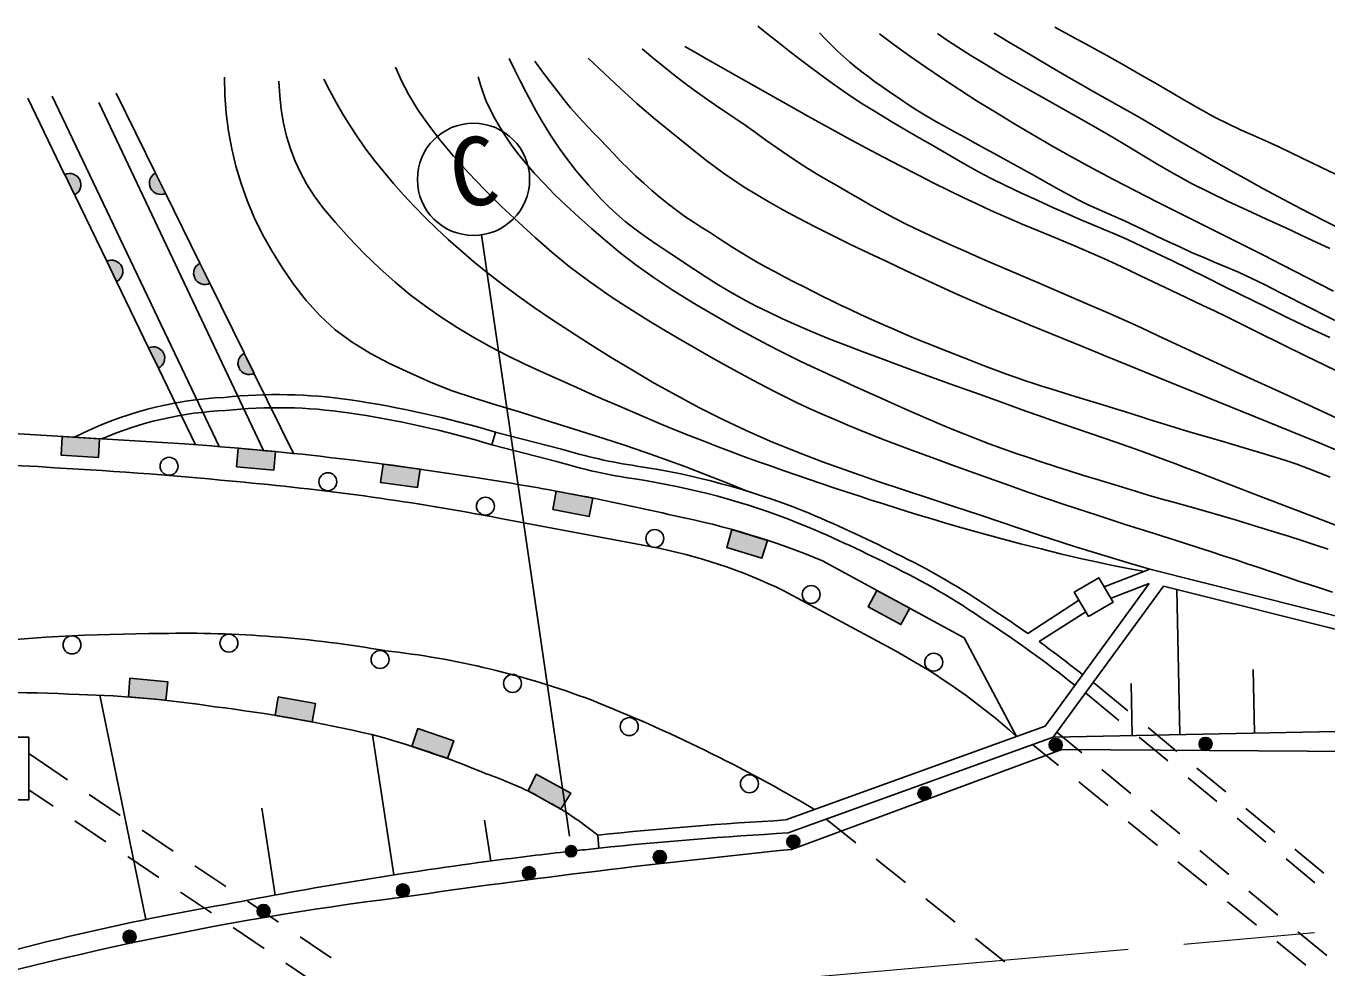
# Model space of a CAD drawing. Units: millimetres, scale not verified. Extents: x 40000 to 680000, y 20000 to 380000.
# Drawn here: x 170871 to 205645, y 313576 to 338756 of the extents above; entities that cross this region are included whole.
import ezdxf
from ezdxf.enums import TextEntityAlignment as Align

# ---------------------------------------------------------------- set-up
doc = ezdxf.new("R2010")
doc.units = ezdxf.units.MM
doc.header["$LTSCALE"] = 1000
doc.linetypes.add('CHAIN', pattern=[18.5, 12, -1.5, 3.5, -1.5])
for name, color, linetype, lineweight in [('M-BGD', 7, 'Continuous', 25), ('M-BMK', 2, 'CHAIN', 13), ('M-STR-STR1', 1, 'Continuous', 25), ('M-STR-STRC', 7, 'Continuous', 25)]:
    doc.layers.add(name, color=color, linetype=linetype, lineweight=lineweight)
doc.styles.add('ＭＳ ゴシック', font='')
doc.styles.get('ＭＳ ゴシック').set_extended_font_data('MS Gothic')

msp = doc.modelspace()

# ---------------------------------------------------------------- hatches: boundary and pattern name
at = {"layer": 'M-BGD'}
for points in [[(172168, 334243, 1), (171907, 334783)], [(174334, 334824, 1), (174599, 334286)], [(173289, 331926, 0.41422), (173428, 332327, 0.41422), (173028, 332466)], [(175519, 332416, 0.41422), (175382, 332014, 0.41422), (175784, 331878)], [(174409, 329609, 0.41422), (174549, 330010, 0.41422), (174148, 330149)], [(176703, 330008, 0.41422), (176567, 329606, 0.41422), (176968, 329469)], [(171838, 327785), (172836, 327723), (172806, 327224), (171808, 327286)], [(176544, 327471), (177540, 327379), (177491, 326881), (176501, 326973)], [(180413, 327048), (181403, 326911), (181332, 326416), (180347, 326552)], [(185042, 326324), (186024, 326136), (185927, 325646), (184952, 325833)], [(189736, 325298), (190692, 325007), (190536, 324533), (189602, 324817)], [(193615, 323671), (194494, 323194), (194255, 322755), (193377, 323232)], [(174606, 320732), (173610, 320822), (173646, 321320), (174659, 321229)], [(178518, 320153), (177533, 320327), (177614, 320821), (178611, 320644)], [(182133, 319175), (181187, 319500), (181340, 319976), (182305, 319644)], [(198567, 319539, 1), (198217, 319539, 1)], [(202575, 319565, 1), (202225, 319565, 1)], [(185166, 317825), (184290, 318307), (184509, 318757), (185429, 318250)], [(195062, 318244, 1), (194712, 318244, 1)], [(185592, 316697, 0.41421), (185442, 316847, 0.41421), (185292, 316697, 0.41421), (185442, 316547, 0.41421)], [(191556, 316953, 0.41421), (191381, 317128, 0.41421), (191206, 316953, 1)], [(187988, 316542, 1), (187638, 316542, 1)], [(184491, 316113, 0.41421), (184316, 316288, 0.41421), (184141, 316113, 1)], [(181120, 315648, 0.41421), (180945, 315823, 0.41421), (180770, 315648, 1)], [(177396, 315099, 1), (177046, 315099, 1)], [(173813, 314412, 1), (173463, 314412, 1)]]:
    msp.add_hatch(color=256, dxfattribs=at).paths.add_polyline_path(points)

# ---------------------------------------------------------------- linework, layer by layer
for p, q in [((173282, 336963), (174334, 334824)), ((171903, 334791), (170917, 336830)), ((176031, 327514), (171572, 336883)), ((172819, 336711), (177215, 327409)), ((173028, 332466), (172172, 334234)), ((174599, 334286), (175519, 332416)), ((173289, 331926), (173028, 332466)), ((174148, 330149), (173289, 331926)), ((175784, 331878), (176699, 330016)), ((174409, 329609), (174148, 330149)), ((175399, 327562), (174409, 329609)), ((176972, 329461), (178020, 327330)), ((169572, 327925), (175103, 327583)), ((183321, 327564), (183421, 327899)), ((185183, 327444), (183408, 327903)), ((185088, 327107), (183321, 327564)), ((183512, 325602), (187597, 324833)), ((192160, 324462), (195950, 322403)), ((199692, 323764), (200911, 324239)), ((200911, 324239), (210434, 321839)), ((198108, 320040), (200894, 323857)), ((198328, 319747), (201275, 323786)), ((199872, 323458), (200894, 323857)), ((201275, 323786), (210221, 321532)), ((191125, 323660), (194111, 322054)), ((201710, 319817), (201629, 323697)), ((199007, 323395), (197646, 322520)), ((199196, 323100), (197953, 322300)), ((195950, 322403), (197349, 319765)), ((203710, 319858), (203675, 321554)), ((200322, 320452), (199416, 321202)), ((200415, 321178), (200442, 319789)), ((172847, 320867), (174075, 314873)), ((200085, 320193), (199193, 320932)), ((201631, 319367), (200861, 320005)), ((180705, 316063), (180129, 319812)), ((201394, 319109), (200624, 319747)), ((170944, 319306), (171982, 318605)), ((198562, 319413), (191333, 316746)), ((197774, 319547), (198467, 318988)), ((210072, 319343), (198562, 319413)), ((202940, 318283), (202170, 318921)), ((199012, 318549), (199790, 317921)), ((202703, 318025), (201933, 318662)), ((170944, 318341), (171599, 317899)), ((172563, 318214), (173391, 317654)), ((177529, 315525), (177172, 317849)), ((172179, 317508), (173008, 316948)), ((183291, 316435), (183124, 317523)), ((204012, 316940), (203242, 317578)), ((204249, 317198), (203479, 317836)), ((173972, 317263), (174800, 316703)), ((200335, 317482), (201114, 316854)), ((186152, 317126), (186184, 316778)), ((173588, 316556), (174417, 315997)), ((205322, 315856), (204551, 316494)), ((205558, 316114), (204788, 316752)), ((175381, 316311), (176209, 315752)), ((201659, 316415), (202437, 315787)), ((174997, 315605), (175826, 315046)), ((176790, 315360), (177618, 314801)), ((202982, 315348), (203761, 314721)), ((176406, 314654), (177235, 314095)), ((178199, 314409), (179027, 313850)), ((204306, 314281), (205084, 313654)), ((177815, 313703), (178644, 313143))]:
    msp.add_line(p, q, dxfattribs=at)
for points in [[(190428, 338756), (190706, 338532), (190980, 338313), (191255, 338098), (191531, 337886), (191810, 337676), (192087, 337472), (192359, 337273), (192636, 337075), (192928, 336875), (193242, 336668), (193593, 336449), (193972, 336221), (194362, 335992), (194746, 335769), (195107, 335560), (195729, 335196), (196023, 335028), (196329, 334859), (196668, 334682), (197056, 334491), (197479, 334291), (197914, 334091), (198338, 333899), (198727, 333725), (199066, 333577), (199370, 333450), (199663, 333329), (199969, 333200), (200310, 333048), (200686, 332873), (201079, 332686), (201494, 332485), (202405, 332040), (202917, 331788), (204042, 331230), (204617, 330948), (205176, 330680), (205723, 330427)], [(198369, 338725), (198842, 338471), (199305, 338217), (199759, 337965), (200203, 337717), (200637, 337473), (201061, 337229), (201882, 336746), (202274, 336520), (202652, 336314), (203006, 336137), (203337, 335983), (203660, 335840), (203988, 335696), (204336, 335537), (204706, 335361), (205478, 334987), (205876, 334796)], [(192084, 338572), (192244, 338403), (192404, 338242), (192564, 338088), (192725, 337939), (192890, 337794), (193052, 337657), (193213, 337530), (193377, 337405), (193553, 337277), (193746, 337139), (193961, 336990), (194192, 336832), (194435, 336671), (194684, 336510), (194934, 336355), (195187, 336206), (195446, 336059), (195709, 335915), (195974, 335772), (196237, 335628), (196496, 335485), (196753, 335344), (197546, 334908), (197833, 334748), (198133, 334580), (198435, 334411), (198730, 334249), (199010, 334102), (199260, 333979), (199487, 333875), (199952, 333671), (200229, 333545), (200555, 333393), (201295, 333044), (201672, 332868), (202028, 332706), (202353, 332564), (202660, 332436), (202963, 332311), (203279, 332176), (203621, 332019), (203995, 331837), (204389, 331637), (205216, 331210), (205636, 330997), (206067, 330782)], [(205815, 331669), (204444, 332375), (203945, 332630), (203416, 332896), (202863, 333173), (201706, 333751), (201115, 334049), (200525, 334350), (199940, 334653), (199369, 334956), (198816, 335257), (198288, 335555), (197778, 335852), (197276, 336150), (196782, 336450), (196299, 336750), (195827, 337051), (195368, 337351), (194922, 337652), (194492, 337952), (194077, 338251), (193681, 338549)], [(195235, 338554), (195475, 338385), (195775, 338188), (196128, 337966), (196526, 337724), (196962, 337463), (197462, 337174), (198029, 336852), (199216, 336185), (199759, 335876), (200242, 335592), (201125, 335058), (201564, 334802), (202026, 334548), (202511, 334302), (203005, 334066), (203511, 333832), (204030, 333596), (204563, 333350), (205127, 333087), (205721, 332812)], [(196752, 338563), (197110, 338345), (197477, 338125), (197852, 337902), (198232, 337679), (198616, 337455), (199011, 337228), (199417, 336997), (200223, 336542), (200603, 336325), (200953, 336121), (201280, 335928), (201600, 335738), (201931, 335544), (202287, 335339), (202675, 335118), (203084, 334887), (203505, 334651), (203930, 334416), (204353, 334187), (204772, 333966), (205194, 333747), (205617, 333531), (206469, 333100)], [(187339, 338145), (187621, 337909), (187901, 337682), (188179, 337463), (188456, 337250), (188731, 337043), (189005, 336846), (189276, 336658), (189546, 336475), (189817, 336292), (190092, 336104), (190370, 335908), (190650, 335707), (190932, 335506), (191214, 335309), (191495, 335122), (191772, 334946), (192047, 334778), (192323, 334616), (192602, 334454), (192888, 334290), (193175, 334125), (193462, 333961), (193756, 333796), (194066, 333629), (194399, 333459), (194769, 333281), (195171, 333095), (195584, 332909), (195988, 332729), (196364, 332563), (196695, 332418), (196993, 332290), (197596, 332035), (197951, 331883), (199287, 331305), (199765, 331096), (200229, 330890), (200683, 330684), (201137, 330474), (202475, 329853), (203309, 329470), (204562, 328896), (205029, 328680), (206021, 328220)], [(188483, 338211), (188763, 338050), (189086, 337865), (189448, 337658), (189842, 337434), (191249, 336640), (191788, 336337), (192325, 336039), (192834, 335760), (193318, 335500), (193793, 335249), (194256, 335007), (194705, 334777), (195138, 334559), (195541, 334358), (195916, 334175), (196283, 334001), (196660, 333826), (197066, 333644), (197494, 333460), (197931, 333282), (198389, 333096), (198878, 332893), (199409, 332661), (199698, 332530), (200006, 332388), (200329, 332238), (200661, 332082), (201000, 331922), (201340, 331760), (201678, 331598), (202329, 331286), (202634, 331139), (202928, 330997), (203219, 330855), (203505, 330715), (203786, 330576), (205090, 329930), (205326, 329815), (206154, 329411)], [(183786, 337892), (183939, 337575), (184086, 337277), (184229, 336997), (184369, 336732), (184506, 336481), (184637, 336250), (184762, 336040), (184886, 335842), (185012, 335650), (185147, 335456), (185287, 335261), (185430, 335071), (185578, 334884), (185735, 334696), (185902, 334506), (186076, 334314), (186254, 334123), (186443, 333930), (186651, 333734), (186885, 333534), (187151, 333327), (187446, 333115), (187758, 332900), (188078, 332686), (188710, 332269), (189026, 332062), (189347, 331858), (189677, 331658), (190019, 331465), (190368, 331280), (190722, 331103), (191088, 330929), (191473, 330756), (191883, 330579), (192313, 330403), (192756, 330230), (193225, 330053), (193727, 329867), (194273, 329665), (194877, 329443), (195533, 329204), (196220, 328956), (196915, 328707), (197598, 328463), (197936, 328344), (198279, 328224), (198624, 328105), (199998, 327629), (200332, 327513), (200657, 327397), (200974, 327283), (201281, 327170), (201581, 327058), (201874, 326947), (202162, 326838), (202445, 326729), (203550, 326301), (203824, 326196), (207516, 324787)], [(184472, 337816), (184680, 337530), (184878, 337265), (185068, 337019), (185250, 336789), (185427, 336573), (185593, 336380), (185747, 336210), (185898, 336051), (186052, 335892), (186219, 335719), (186582, 335336), (186774, 335137), (186971, 334939), (187173, 334745), (187383, 334554), (187599, 334363), (187821, 334175), (188043, 333995), (188263, 333824), (188481, 333666), (188700, 333518), (188919, 333378), (189137, 333241), (189352, 333104), (189763, 332839), (189965, 332711), (190175, 332582), (190398, 332452), (190638, 332317), (190892, 332181), (191153, 332045), (191414, 331910), (191669, 331780), (191914, 331655), (192154, 331535), (192393, 331417), (192639, 331298), (192898, 331175), (193176, 331047), (193470, 330914), (193770, 330781), (194064, 330652), (194342, 330532), (194597, 330425), (194835, 330327), (195069, 330232), (195310, 330136), (196169, 329797), (196486, 329673), (196795, 329555), (197082, 329448), (197335, 329357), (197563, 329279), (197785, 329205), (198020, 329129), (198286, 329045), (198599, 328948), (198945, 328844), (199650, 328633), (199966, 328536), (200230, 328453), (200459, 328378), (200679, 328306), (200920, 328228), (201209, 328138), (201563, 328031), (201964, 327912), (202804, 327663), (203190, 327548), (203543, 327443), (203878, 327346), (204202, 327250), (204520, 327151), (204836, 327044), (205143, 326931), (205437, 326815), (205730, 326694)], [(185897, 337897), (186330, 337484), (186761, 337083), (187197, 336689), (187646, 336301), (188116, 335916), (188580, 335542), (189035, 335182), (189518, 334822), (190068, 334450), (190723, 334053), (191103, 333841), (191518, 333619), (191962, 333390), (192428, 333156), (192910, 332919), (193401, 332683), (193894, 332449), (194383, 332220), (194861, 331998), (195322, 331786), (195755, 331590), (196162, 331410), (196551, 331242), (196935, 331079), (197325, 330917), (197731, 330751), (199154, 330169), (199732, 329931), (200391, 329661), (201129, 329360), (205332, 327655), (206140, 327323)], [(176179, 337387), (176188, 336904), (176223, 336424), (176283, 335948), (176370, 335477), (176482, 335010), (176620, 334547), (176782, 334088), (176971, 333633), (177188, 333185), (177438, 332743), (177716, 332301), (178023, 331856), (178360, 331422), (178731, 331012), (179138, 330638), (179589, 330305), (180081, 330003), (180604, 329728), (181146, 329472), (181697, 329229), (182264, 329005), (182856, 328805), (183459, 328619), (184060, 328440), (184644, 328257), (185210, 328077), (186317, 327730), (186865, 327553), (187413, 327367), (187962, 327171), (188510, 326969), (189055, 326762), (189601, 326546), (190146, 326322)], [(200911, 324239), (200391, 324390), (199713, 324592), (198897, 324845), (197962, 325146), (196355, 325686), (195727, 325893), (195055, 326114), (194350, 326347), (193626, 326591), (192893, 326846), (192163, 327109), (191449, 327381), (190763, 327660), (190116, 327944), (189493, 328240), (188875, 328553), (188265, 328878), (187665, 329213), (187079, 329554), (186509, 329898), (185958, 330241), (185431, 330580), (184929, 330912), (184456, 331234), (184013, 331546), (183597, 331852), (183206, 332155), (182838, 332454), (182489, 332751), (182159, 333047), (181843, 333343), (181540, 333641), (181248, 333941), (180964, 334244), (180690, 334549), (180431, 334855), (180186, 335161), (179955, 335468), (179738, 335776), (179533, 336086), (179340, 336396), (179160, 336709), (178991, 337023), (178832, 337339)], [(180748, 337658), (180906, 337293), (181107, 336913), (181347, 336519), (181625, 336115), (181938, 335703), (182295, 335275), (182697, 334829), (183132, 334377), (183584, 333930), (184041, 333501), (184486, 333098), (184928, 332712), (185392, 332332), (185902, 331944), (186485, 331536), (186817, 331318), (187178, 331088), (187564, 330851), (187965, 330609), (188376, 330367), (188788, 330129), (189195, 329897), (189590, 329676), (189965, 329469), (190314, 329280), (190634, 329110), (190933, 328956), (191216, 328815), (191487, 328684), (191751, 328561), (192013, 328443), (192279, 328326), (192552, 328210), (192838, 328089), (193143, 327963), (193467, 327831), (193808, 327696), (194162, 327561), (194523, 327425), (194888, 327290), (195252, 327157), (195610, 327028), (196605, 326670), (197161, 326471), (197651, 326298), (198123, 326136), (198622, 325968), (199198, 325777), (199527, 325669), (199880, 325554), (200252, 325435), (201029, 325187), (201813, 324937), (202193, 324815), (202556, 324698), (202899, 324587), (203217, 324482), (203515, 324383), (203798, 324287), (204610, 324012), (204885, 323920), (205171, 323825), (205473, 323726), (205796, 323623)], [(182958, 337394), (183016, 337182), (183087, 336968), (183174, 336750), (183275, 336527), (183393, 336300), (183524, 336070), (183667, 335837), (183828, 335599), (184011, 335353), (184220, 335095), (184457, 334824), (184717, 334544), (185001, 334254), (185308, 333957), (185638, 333654), (185987, 333343), (186356, 333023), (186749, 332697), (187173, 332368), (187632, 332039), (188139, 331705), (188688, 331364), (189264, 331024), (189850, 330692), (190429, 330376), (190713, 330226), (190997, 330080), (191280, 329939), (191564, 329800), (191850, 329663), (192139, 329528), (192430, 329393), (192726, 329258), (193027, 329122), (193645, 328843), (193961, 328701), (194281, 328559), (194605, 328416), (194933, 328273), (195264, 328132), (195598, 327992), (195935, 327855), (196274, 327721), (196615, 327591), (196961, 327464), (197312, 327340), (197669, 327219), (198028, 327099), (198390, 326982), (198752, 326867), (199113, 326754), (199472, 326643), (200178, 326425), (200523, 326320), (200865, 326219), (201205, 326121), (201542, 326026), (202214, 325837), (202550, 325742), (202887, 325646), (203226, 325546), (203568, 325442), (203914, 325335), (204264, 325227), (204616, 325116), (204970, 325003), (205324, 324890), (205677, 324775)], [(177628, 337282), (177651, 336894), (177692, 336522), (177753, 336162), (177836, 335813), (177943, 335470), (178067, 335144), (178206, 334837), (178372, 334534), (178575, 334220), (178826, 333881), (179140, 333502), (179507, 333094), (179910, 332678), (180326, 332274), (180737, 331905), (181141, 331574), (181550, 331266), (181968, 330977), (182398, 330701), (182842, 330431), (183287, 330180), (183728, 329951), (184190, 329727), (184697, 329493), (185272, 329233), (185594, 329089), (185941, 328935), (186307, 328774), (186688, 328609), (187078, 328442), (187474, 328274), (187870, 328108), (188262, 327947), (188644, 327792), (189013, 327646), (189370, 327508), (189724, 327374), (190075, 327244), (190423, 327118), (190769, 326995), (191111, 326875), (191452, 326758), (191790, 326642), (192127, 326528), (192462, 326415), (192796, 326303), (193130, 326193), (193462, 326085), (193793, 325979), (194121, 325875), (194446, 325773), (194767, 325674), (195083, 325578), (195395, 325485), (195701, 325395), (196301, 325224), (196888, 325064), (197456, 324915), (198001, 324777), (198519, 324650), (199009, 324535), (199476, 324431), (199918, 324338), (200335, 324256), (200725, 324186)], [(198328, 319747), (209887, 319975), (213647, 318133)]]:
    msp.add_lwpolyline(points, dxfattribs=at)
for points in [[(172168, 334243, 1), (171907, 334783)], [(174334, 334824, 1), (174599, 334286)], [(173289, 331926, 0.41422), (173428, 332327, 0.41422), (173028, 332466)], [(175519, 332416, 0.41422), (175382, 332014, 0.41422), (175784, 331878)], [(174409, 329609, 0.41422), (174549, 330010, 0.41422), (174148, 330149)], [(176703, 330008, 0.41422), (176567, 329606, 0.41422), (176968, 329469)], [(198567, 319539, 1), (198217, 319539, 1)], [(202575, 319565, 1), (202225, 319565, 1)], [(195062, 318244, 1), (194712, 318244, 1)], [(185592, 316697, 0.41421), (185442, 316847, 0.41421), (185292, 316697, 0.41421), (185442, 316547, 0.41421)], [(191556, 316953, 0.41421), (191381, 317128, 0.41421), (191206, 316953, 1)], [(187988, 316542, 1), (187638, 316542, 1)], [(184491, 316113, 0.41421), (184316, 316288, 0.41421), (184141, 316113, 1)], [(181120, 315648, 0.41421), (180945, 315823, 0.41421), (180770, 315648, 1)], [(177396, 315099, 1), (177046, 315099, 1)], [(173813, 314412, 1), (173463, 314412, 1)]]:
    msp.add_lwpolyline(points, format="xyb", close=True, dxfattribs=at)
for points in [[(171838, 327785), (172836, 327723), (172806, 327224), (171808, 327286)], [(176544, 327471), (177540, 327379), (177491, 326881), (176501, 326973)], [(180413, 327048), (181403, 326911), (181332, 326416), (180347, 326552)], [(185042, 326324), (186024, 326136), (185927, 325646), (184952, 325833)], [(189736, 325298), (190692, 325007), (190536, 324533), (189602, 324817)], [(199274, 322969), (199932, 323357), (199549, 324007), (198890, 323619)], [(193615, 323671), (194494, 323194), (194255, 322755), (193377, 323232)], [(174606, 320732), (173610, 320822), (173646, 321320), (174659, 321229)], [(178518, 320153), (177533, 320327), (177614, 320821), (178611, 320644)], [(182133, 319175), (181187, 319500), (181340, 319976), (182305, 319644)], [(169270, 319744), (170944, 319744), (170944, 318070), (169270, 318070)], [(185166, 317825), (184290, 318307), (184509, 318757), (185429, 318250)]]:
    msp.add_lwpolyline(points, close=True, dxfattribs=at)
for centre in [(174694, 326987), (178939, 326575), (183150, 325920), (187678, 325057), (191858, 323560), (172100, 322212), (176295, 322259), (180335, 321822), (195134, 321750), (183875, 321182), (186995, 320028), (190208, 318500)]:
    msp.add_circle(centre, 240, dxfattribs=at)
for centre, radius, start, end in [((176616, 319094), 9744, 92.5722, 117.1426), ((177600, 315689), 13215, 81.5944, 96.1744), ((175502, 301404), 27654, 73.3593, 81.6208), ((176616, 319094), 9394, 92.5052, 113.3273), ((177600, 315689), 12865, 81.594, 96.2236), ((175502, 301404), 27304, 73.3593, 81.621), ((169161, 242055), 85735, 80.82418, 86.02619), ((189215, 340756), 13909, 253.1477, 261.6557), ((169739, 302441), 24579, 85.5752, 93.8358), ((165715, 216102), 111002, 84.31835, 86.94266), ((189215, 340756), 14259, 253.1766, 261.6533), ((184206, 307053), 20164, 68.3515, 81.4693), ((170435, 257238), 69603, 79.17087, 84.83242), ((172851, 259936), 67498, 76.84408, 81.49576), ((184206, 307053), 19814, 68.357, 81.4677), ((184032, 304841), 21238, 67.4998, 78.6452), ((179031, 295000), 33277, 63.0646, 67.7261), ((179031, 295000), 32927, 63.0581, 67.7228), ((185023, 311195), 13878, 63.9196, 79.3119), ((185682, 307184), 19406, 55.3055, 64.2756), ((185682, 307184), 19056, 55.2896, 64.2867), ((181125, 299079), 28678, 54.8234, 57.0377), ((181125, 299079), 28328, 51.1225, 57.0484), ((174871, 264798), 57722, 90.37032, 95.8455), ((175082, 291095), 31429, 80.1261, 91.065), ((177958, 299402), 22795, 69.4137, 83.6696), ((185699, 306721), 17489, 48.2314, 61.2486), ((181125, 299079), 28678, 51.1225, 54.0708), ((169988, 274055), 46888, 87.1882, 92.6792), ((171531, 292225), 28672, 81.1995, 88.4856), ((170510, 281642), 42046, 59.3429, 68.4219), ((170980, 280453), 40409, 76.9336, 82.9816), ((173809, 296483), 24171, 67.2065, 74.8744), ((180041, 309548), 9735, 62.5605, 71.2372), ((180041, 309548), 9735, 51.1168, 59.7935), ((197252, 210901), 106804, 93.26145, 95.9654), ((197252, 210901), 106454, 93.23394, 95.96812), ((215345, 77820), 240129, 95.73916, 98.22476), ((197252, 210901), 106454, 96.45041, 97.59442), ((197252, 210901), 106454, 95.96812, 96.28895), ((198859, 199136), 118328, 97.61286, 101.04207), ((191585, 230477), 85658, 97.19836, 106.91984), ((215346, 77820), 240129, 98.23614, 98.25896), ((187793, 247947), 68318, 99.77373, 107.43026)]:
    msp.add_arc(centre, radius, start, end, dxfattribs=at)
at = {"layer": 'M-BMK'}
msp.add_line((188374, 313027), (266405, 319912), dxfattribs=at)
at = {"layer": 'M-STR-STR1'}
for p, q in [((191176, 317532), (198108, 320040)), ((191247, 317185), (198328, 319747)), ((199091, 319329), (198425, 319880)), ((200400, 318244), (199630, 318882)), ((192256, 317550), (193047, 316920)), ((201709, 317160), (200939, 317798)), ((193595, 316484), (194377, 315860)), ((203019, 316075), (202248, 316713)), ((194924, 315424), (195706, 314801)), ((204328, 314991), (203558, 315629)), ((196254, 314365), (197036, 313741)), ((205637, 313906), (204867, 314544))]:
    msp.add_line(p, q, dxfattribs=at)
at = {"layer": 'M-STR-STRC'}
msp.add_line((185397, 317102), (183049, 333173), dxfattribs=at)
msp.add_circle((182832, 334657), 1500, dxfattribs=at)

# ---------------------------------------------------------------- texts
at = {"layer": 'M-STR-STRC', "style": 'ＭＳ ゴシック'}
msp.add_text('C', height=1833, rotation=8.253, dxfattribs=at).set_placement((183041, 333413), align=Align.BOTTOM_CENTER)

doc.saveas('drawing.dxf')
